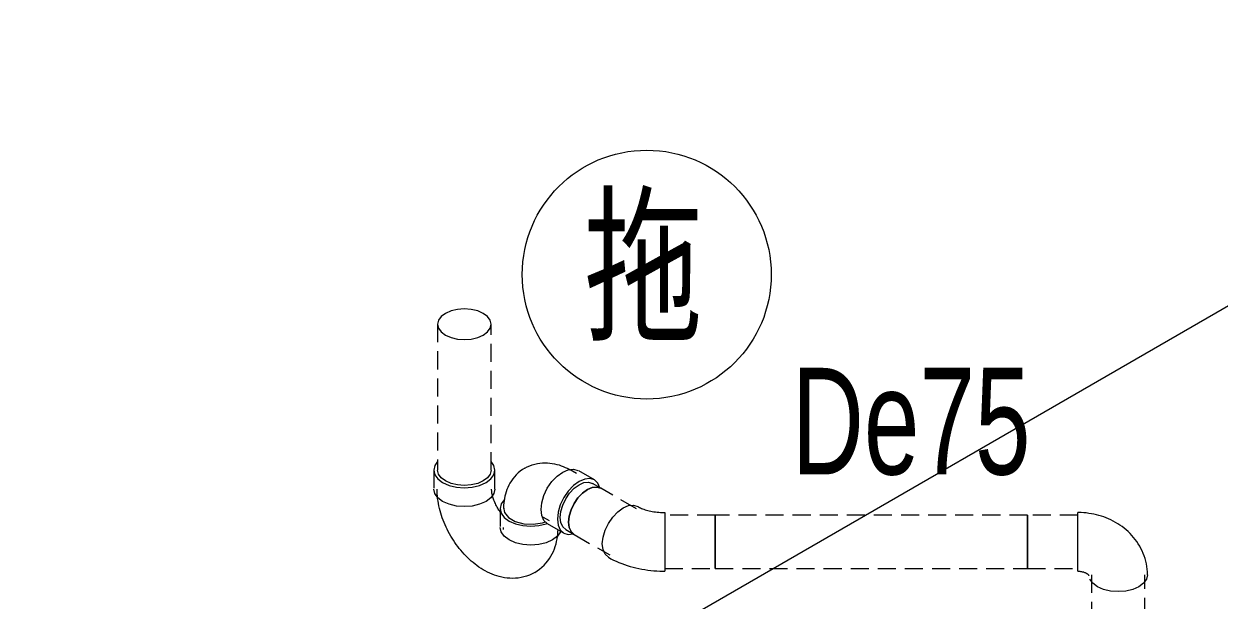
# Model space of a CAD drawing. Header units: millimetres. Extents: x 160489 to 365751, y -78341 to 15608.
# Drawn here: x 323519 to 325199, y -75465 to -74654 of the extents above; entities that cross this region are included whole.
import ezdxf

# ---------------------------------------------------------------- set-up
doc = ezdxf.new("R2010")
doc.units = ezdxf.units.MM
doc.linetypes.add('长划线_2', pattern=[38.1, 25.4, -12.7])
for name, color, linetype, lineweight in [('A-____-NOTE-TEXT', 7, 'Continuous', 5), ('G-____-____-SYMB', 7, 'Continuous', 5), ('P-PIPE-____-IDEN', 7, 'Continuous', 5), ('P-PIPE-____-OTLN', 7, 'Continuous', 35)]:
    doc.layers.add(name, color=color, linetype=linetype, lineweight=lineweight)
doc.styles.add('TJ_FangSong', font='', dxfattribs={"width": 0.7, "height": 150})
doc.styles.add('TJ_FangSong_B', font='', dxfattribs={"width": 0.7, "height": 175})
doc.styles.get('TJ_FangSong').set_extended_font_data('TJ_FangSong')
doc.styles.get('TJ_FangSong_B').set_extended_font_data('TJ_FangSong', bold=True)

# ---------------------------------------------------------------- blocks, each defined once
blk = doc.blocks.new('存水弯_P 型-塑料-复合管 - 标准-2506801-卫生间WC2 排水系统图')
at = {"layer": 'P-PIPE-____-OTLN', "linetype": '长划线_2', "lineweight": 5}
for p, q in [((119740.8, -75282.1), (119740.8, -75308.7)), ((119827, -75308.7), (119827, -75282.1)), ((119941.4, -75286.8), (119932.9, -75281.9)), ((119966.7, -75296), (119943.7, -75282.7)), ((119834.3, -75336.1), (119834.3, -75362.7)), ((119894.6, -75348.4), (119903, -75353.2)), ((119900.6, -75357.3), (119923.6, -75370.6))]:
    blk.add_line(p, q, dxfattribs=at)
for points in [[(119746.4, -75269.8, 0), (119742.3, -75275.7, 0), (119740.8, -75282.1, 0), (119742.3, -75288.6, 0), (119746.6, -75294.6, 0), (119753.4, -75299.7, 0), (119762.4, -75303.7, 0), (119772.7, -75306.2, 0), (119783.9, -75307, 0), (119795, -75306.2, 0), (119805.4, -75303.7, 0), (119814.4, -75299.7, 0)], [(119814.4, -75299.7, 0), (119821.2, -75294.6, 0), (119825.5, -75288.6, 0), (119827, -75282.1, 0), (119825.5, -75275.7, 0), (119821.4, -75269.9, 0)], [(119868.9, -75279.4, 0), (119865.6, -75281.4, 0), (119862.5, -75283.7, 0), (119859.6, -75286.1, 0), (119856.9, -75288.7, 0), (119854.4, -75291.4, 0), (119852.1, -75294.3, 0), (119850, -75297.2, 0), (119848.1, -75300.3, 0), (119846.4, -75303.3, 0), (119845, -75306.4, 0), (119843.7, -75309.5, 0), (119842.6, -75312.7, 0), (119841.7, -75315.8, 0), (119840.9, -75318.9, 0), (119840.3, -75322, 0), (119839.8, -75325.1, 0), (119839.4, -75328.1, 0), (119839.2, -75331.2, 0), (119839.1, -75334.2, 0), (119839.1, -75336.1, 0)], [(119868.9, -75279.4, 0), (119872.3, -75277.6, 0), (119875.8, -75276, 0), (119879.3, -75274.7, 0), (119883, -75273.6, 0), (119886.6, -75272.8, 0), (119890.2, -75272.3, 0), (119893.8, -75271.9, 0), (119897.4, -75271.8, 0), (119900.8, -75271.9, 0), (119904.3, -75272.2, 0), (119907.6, -75272.6, 0), (119910.8, -75273.3, 0), (119914, -75274, 0), (119917.1, -75274.9, 0), (119920.1, -75275.9, 0), (119923, -75277, 0), (119925.8, -75278.3, 0), (119928.6, -75279.6, 0), (119931.3, -75281, 0), (119932.9, -75281.9, 0)], [(119900.6, -75357.3, 0), (119895.8, -75352.8, 0), (119892.8, -75346.1, 0), (119891.7, -75337.6, 0), (119892.8, -75327.9, 0), (119895.8, -75317.7, 0), (119900.6, -75307.6, 0), (119907, -75298.3, 0), (119914.3, -75290.6, 0), (119922.2, -75284.8, 0)], [(119922.2, -75284.8, 0), (119930.1, -75281.5, 0), (119937.4, -75280.7, 0), (119943.7, -75282.7, 0)], [(119945.2, -75298.1, 0), (119937.3, -75303.8, 0), (119929.9, -75311.6, 0), (119923.6, -75320.8, 0), (119918.8, -75330.9, 0), (119915.7, -75341.2, 0), (119914.7, -75350.9, 0), (119915.7, -75359.4, 0), (119918.8, -75366.1, 0), (119923.6, -75370.6, 0), (119929.9, -75372.5, 0), (119937, -75371.9, 0)], [(119974.5, -75306.9, 0), (119971.6, -75300.5, 0), (119966.7, -75296, 0), (119960.4, -75294, 0), (119953.1, -75294.7, 0), (119945.2, -75298.1, 0)], [(119814.4, -75326.3, 0), (119805.4, -75330.2, 0), (119795, -75332.7, 0), (119783.9, -75333.5, 0), (119772.7, -75332.7, 0), (119762.4, -75330.2, 0), (119753.4, -75326.3, 0), (119746.6, -75321.1, 0), (119742.3, -75315.1, 0), (119740.8, -75308.7, 0)], [(119882.9, -75426.2, 0), (119879.2, -75428.1, 0), (119875.4, -75429.8, 0), (119871.5, -75431.3, 0), (119867.6, -75432.4, 0), (119863.6, -75433.3, 0), (119859.6, -75433.9, 0), (119855.7, -75434.3, 0), (119851.7, -75434.4, 0), (119847.9, -75434.3, 0), (119844.1, -75434, 0), (119840.4, -75433.5, 0), (119836.7, -75432.8, 0), (119833.1, -75431.9, 0), (119829.7, -75430.9, 0), (119826.3, -75429.8, 0), (119822.9, -75428.5, 0), (119819.7, -75427.1, 0), (119816.5, -75425.6, 0), (119813.4, -75424, 0), (119810.4, -75422.2, 0), (119807.4, -75420.4, 0), (119804.5, -75418.5, 0), (119801.7, -75416.5, 0), (119798.9, -75414.4, 0), (119796.2, -75412.2, 0), (119793.6, -75410, 0), (119791, -75407.6, 0), (119788.5, -75405.2, 0), (119786, -75402.7, 0), (119783.6, -75400.2, 0), (119781.3, -75397.6, 0), (119779, -75394.9, 0), (119776.8, -75392.2, 0), (119774.6, -75389.4, 0), (119772.5, -75386.6, 0), (119770.5, -75383.7, 0), (119768.6, -75380.8, 0), (119766.7, -75377.8, 0), (119764.8, -75374.8, 0), (119763.1, -75371.7, 0), (119761.4, -75368.6, 0), (119759.8, -75365.4, 0), (119758.3, -75362.3, 0), (119756.8, -75359.1, 0), (119755.5, -75355.8, 0), (119754.2, -75352.6, 0), (119752.9, -75349.3, 0), (119751.8, -75345.9, 0), (119750.8, -75342.6, 0), (119749.8, -75339.2, 0), (119748.9, -75335.9, 0), (119748.2, -75332.5, 0), (119747.5, -75329.1, 0), (119746.9, -75325.6, 0), (119746.4, -75322.2, 0), (119746, -75318.8, 0), (119745.7, -75315.3, 0), (119745.6, -75311.8, 0), (119745.5, -75308.7, 0)], [(119827, -75308.7, 0), (119825.5, -75315.1, 0), (119821.2, -75321.1, 0), (119814.4, -75326.3, 0)], [(119834.3, -75341.1, 0), (119833.6, -75340, 0), (119832.6, -75338.5, 0), (119831.7, -75337, 0), (119830.8, -75335.5, 0), (119829.9, -75334, 0), (119829.1, -75332.4, 0), (119828.3, -75330.9, 0), (119827.6, -75329.3, 0), (119826.9, -75327.7, 0), (119826.2, -75326.2, 0), (119825.6, -75324.6, 0), (119825.1, -75323.1, 0), (119824.6, -75321.6, 0), (119824.1, -75320.1, 0), (119823.7, -75318.7, 0), (119823.4, -75317.3, 0), (119823.1, -75315.9, 0), (119822.8, -75314.6, 0), (119822.6, -75313.4, 0), (119822.5, -75312.2, 0), (119822.4, -75311.1, 0), (119822.3, -75310.1, 0), (119822.3, -75309.2, 0), (119822.3, -75308.7, 0)], [(119840.1, -75323.7, 0), (119835.8, -75329.7, 0), (119834.3, -75336.1, 0), (119835.8, -75342.6, 0), (119840.1, -75348.6, 0), (119847, -75353.7, 0), (119855.9, -75357.7, 0), (119866.3, -75360.2, 0), (119877.4, -75361, 0), (119888.6, -75360.2, 0), (119899, -75357.7, 0), (119900.5, -75357.2, 0)], [(119839.2, -75334.2, 0), (119840.4, -75341.9, 0), (119846, -75348.8, 0), (119855.4, -75354.3, 0), (119867.5, -75357.5, 0), (119880.8, -75358.2, 0), (119893.6, -75356.2, 0), (119898, -75354.8, 0)], [(119894, -75348.1, 0), (119894, -75348.1, 0), (119894.2, -75348.1, 0), (119894.4, -75348.3, 0), (119894.6, -75348.4, 0)], [(119907.9, -75380.3, 0), (119899, -75384.2, 0), (119888.6, -75386.7, 0), (119877.4, -75387.5, 0), (119866.3, -75386.7, 0), (119855.9, -75384.2, 0), (119847, -75380.3, 0), (119840.1, -75375.1, 0), (119835.8, -75369.1, 0), (119834.3, -75362.7, 0)], [(119838.8, -75365.8, 0), (119838.8, -75365.8, 0), (119838.8, -75365.6, 0), (119838.9, -75365.3, 0), (119838.9, -75364.9, 0), (119839, -75364.3, 0), (119839, -75363.7, 0), (119839.1, -75362.9, 0), (119839.1, -75362.7, 0)], [(119882.9, -75426.2, 0), (119886.5, -75423.9, 0), (119889.8, -75421.5, 0), (119893, -75418.8, 0), (119896, -75416, 0), (119898.7, -75413, 0), (119901.3, -75409.9, 0), (119903.6, -75406.6, 0), (119905.6, -75403.3, 0), (119907.5, -75399.9, 0), (119909.1, -75396.5, 0), (119910.5, -75393, 0), (119911.7, -75389.5, 0), (119912.8, -75386, 0), (119913.7, -75382.4, 0), (119914.4, -75378.9, 0), (119914.9, -75375.4, 0), (119915.3, -75371.9, 0), (119915.6, -75368.4, 0), (119915.7, -75366, 0)], [(119919.5, -75368.1, 0), (119919, -75369.1, 0), (119914.7, -75375.1, 0), (119907.9, -75380.3, 0)]]:
    blk.add_polyline3d(points, dxfattribs=at)
blk = doc.blocks.new('弯头_热熔对接-塑料-复合管 - 标准-2506957-卫生间WC2 排水系统图')
at = {"layer": 'P-PIPE-____-OTLN', "linetype": '长划线_2', "lineweight": 5}
for p, q in [((120646.6, -75345.6), (120575.6, -75345.6)), ((120575.6, -75420.6), (120646.6, -75420.6)), ((120665.6, -75429.2), (120665.6, -75487.2)), ((120740.6, -75487.2), (120740.6, -75429.2))]:
    blk.add_line(p, q, dxfattribs=at)
for points in [[(120575.6, -75352.4, 0), (120575.6, -75347.9, 0), (120575.6, -75345.7, 0), (120575.6, -75345.6, 0)], [(120575.6, -75420.4, 0), (120575.6, -75420, 0), (120575.6, -75417.1, 0), (120575.6, -75411.9, 0), (120575.6, -75404.7, 0), (120575.6, -75396, 0), (120575.6, -75386.5, 0), (120575.6, -75376.7, 0), (120575.6, -75367.4, 0), (120575.6, -75359.1, 0), (120575.6, -75352.4, 0)], [(120744.4, -75429.2, 0), (120744.3, -75425.4, 0), (120744, -75421.5, 0), (120743.5, -75417.7, 0), (120742.9, -75413.9, 0), (120742, -75410.1, 0), (120741, -75406.4, 0), (120739.8, -75402.8, 0), (120738.5, -75399.2, 0), (120737, -75395.7, 0), (120735.3, -75392.3, 0), (120733.5, -75389, 0), (120731.5, -75385.7, 0), (120729.4, -75382.6, 0), (120727.2, -75379.6, 0), (120724.9, -75376.7, 0), (120722.4, -75373.9, 0), (120719.9, -75371.2, 0), (120717.2, -75368.6, 0), (120714.5, -75366.1, 0), (120711.6, -75363.8, 0), (120708.7, -75361.6, 0), (120705.7, -75359.4, 0), (120702.6, -75357.5, 0), (120699.5, -75355.6, 0), (120696.3, -75353.8, 0), (120693, -75352.2, 0), (120689.7, -75350.7, 0), (120686.4, -75349.3, 0), (120683, -75348, 0), (120679.6, -75346.9, 0), (120676.1, -75345.8, 0), (120672.6, -75344.9, 0), (120669.1, -75344.1, 0), (120665.5, -75343.4, 0), (120661.9, -75342.9, 0), (120658.4, -75342.4, 0), (120654.8, -75342.1, 0), (120651.2, -75341.9, 0), (120647.6, -75341.8, 0), (120646.6, -75341.8, 0)], [(120646.6, -75349.4, 0), (120646.6, -75344.4, 0), (120646.6, -75342, 0), (120646.6, -75341.8, 0)], [(120646.6, -75424.1, 0), (120646.6, -75423.7, 0), (120646.6, -75420.5, 0), (120646.6, -75414.8, 0), (120646.6, -75406.9, 0), (120646.6, -75397.3, 0), (120646.6, -75386.8, 0), (120646.6, -75376.1, 0), (120646.6, -75365.8, 0), (120646.6, -75356.7, 0), (120646.6, -75349.4, 0)], [(120646.6, -75424.3, 0), (120647.5, -75424.3, 0), (120648.4, -75424.4, 0), (120649.3, -75424.4, 0), (120650.2, -75424.5, 0), (120651.1, -75424.7, 0), (120651.9, -75424.8, 0), (120652.8, -75425, 0), (120653.6, -75425.2, 0), (120654.4, -75425.4, 0), (120655.1, -75425.7, 0), (120655.9, -75426, 0), (120656.6, -75426.2, 0), (120657.2, -75426.5, 0), (120657.8, -75426.8, 0), (120658.4, -75427.1, 0), (120658.9, -75427.4, 0), (120659.4, -75427.7, 0), (120659.9, -75428, 0), (120660.3, -75428.3, 0), (120660.6, -75428.6, 0), (120660.9, -75428.9, 0), (120661.2, -75429.2, 0), (120661.4, -75429.4, 0), (120661.6, -75429.6, 0), (120661.7, -75429.8, 0), (120661.9, -75429.9, 0), (120661.9, -75430.1, 0), (120662, -75430.1, 0), (120662, -75430.2, 0), (120662, -75430.2, 0), (120662, -75430.2, 0)], [(120744.4, -75429.2, 0), (120743, -75435.4, 0), (120738.9, -75441.1, 0), (120732.3, -75446.1, 0), (120723.8, -75449.8, 0), (120713.8, -75452.2, 0), (120703.1, -75453, 0), (120692.5, -75452.2, 0), (120682.5, -75449.8, 0), (120674, -75446.1, 0), (120667.4, -75441.1, 0), (120663.3, -75435.4, 0)], [(120740.6, -75487.2, 0), (120739.4, -75492.8, 0), (120735.6, -75498, 0), (120729.7, -75502.5, 0), (120721.9, -75505.9, 0), (120712.8, -75508.1, 0), (120703.1, -75508.8, 0), (120693.4, -75508.1, 0), (120684.4, -75505.9, 0), (120676.6, -75502.5, 0), (120670.7, -75498, 0), (120666.9, -75492.8, 0), (120665.6, -75487.2, 0)]]:
    blk.add_polyline3d(points, dxfattribs=at)
blk = doc.blocks.new('弯头_热熔对接-塑料-复合管 - 标准-2511264-卫生间WC2 排水系统图')
at = {"layer": 'P-PIPE-____-OTLN', "linetype": '长划线_2', "lineweight": 5}
for p, q in [((120025.8, -75336.5), (119975.6, -75307.6)), ((120136.7, -75345.6), (120065.8, -75345.6)), ((119938.1, -75372.5), (119988.3, -75401.5)), ((120065.8, -75420.6), (120136.7, -75420.6))]:
    blk.add_line(p, q, dxfattribs=at)
for points in [[(119930.4, -75355.4, 0), (119931.3, -75346.9, 0), (119933.9, -75338, 0), (119938.1, -75329.2, 0), (119943.6, -75321.2, 0), (119950, -75314.4, 0), (119956.9, -75309.4, 0), (119963.8, -75306.5, 0), (119970.1, -75305.9, 0), (119975.6, -75307.6, 0)], [(119977.9, -75385.8, 0), (119978.9, -75376.6, 0), (119981.8, -75366.8, 0), (119986.4, -75357.1, 0), (119992.5, -75348.3, 0), (119999.5, -75340.8, 0), (120007.1, -75335.3, 0), (120014.6, -75332.1, 0), (120021.6, -75331.4, 0), (120027.7, -75333.3, 0)], [(120027.7, -75333.3, 0), (120028.9, -75333.9, 0), (120030.1, -75334.6, 0), (120031.5, -75335.2, 0), (120033, -75335.9, 0), (120034.6, -75336.5, 0), (120036.3, -75337.2, 0), (120038.1, -75337.8, 0), (120040, -75338.3, 0), (120042, -75338.9, 0), (120044, -75339.4, 0), (120046.1, -75339.8, 0), (120048.2, -75340.2, 0), (120050.4, -75340.6, 0), (120052.6, -75340.9, 0), (120054.9, -75341.2, 0), (120057.2, -75341.4, 0), (120059.6, -75341.6, 0), (120061.9, -75341.7, 0), (120064.3, -75341.8, 0), (120065.8, -75341.8, 0)], [(120065.8, -75341.8, 0), (120065.8, -75342, 0), (120065.8, -75344.4, 0), (120065.8, -75349.4, 0), (120065.8, -75356.7, 0), (120065.8, -75365.8, 0), (120065.8, -75376.1, 0), (120065.8, -75386.8, 0), (120065.8, -75397.3, 0), (120065.8, -75406.9, 0)], [(120136.7, -75345.6, 0), (120136.7, -75345.7, 0), (120136.7, -75347.9, 0), (120136.7, -75352.4, 0), (120136.7, -75359.1, 0), (120136.7, -75367.4, 0), (120136.7, -75376.7, 0), (120136.7, -75386.5, 0), (120136.7, -75396, 0), (120136.7, -75404.7, 0)], [(119938.1, -75372.5, 0), (119933.9, -75368.6, 0), (119931.3, -75362.8, 0), (119930.4, -75355.4, 0)], [(119986.4, -75404.7, 0), (119981.8, -75400.4, 0), (119978.9, -75394, 0), (119977.9, -75385.8, 0)], [(119986.4, -75404.7, 0), (119990.1, -75406.7, 0), (119993.7, -75408.6, 0), (119997.5, -75410.4, 0), (120001.3, -75412.1, 0), (120005.2, -75413.6, 0), (120009.1, -75415, 0), (120013, -75416.4, 0), (120017, -75417.6, 0), (120021.1, -75418.7, 0), (120025.2, -75419.7, 0), (120029.3, -75420.6, 0), (120033.4, -75421.4, 0), (120037.6, -75422.1, 0), (120041.8, -75422.7, 0), (120046, -75423.2, 0), (120050.3, -75423.6, 0), (120054.5, -75424, 0), (120058.8, -75424.2, 0), (120063.1, -75424.3, 0), (120065.8, -75424.3, 0)], [(120065.8, -75406.9, 0), (120065.8, -75414.8, 0), (120065.8, -75420.5, 0), (120065.8, -75423.7, 0), (120065.8, -75424.1, 0)], [(120136.7, -75404.7, 0), (120136.7, -75411.9, 0), (120136.7, -75417.1, 0), (120136.7, -75420, 0), (120136.7, -75420.4, 0)]]:
    blk.add_polyline3d(points, dxfattribs=at)
blk = doc.blocks.new('P_卫生器具标注 - P_卫生器具标注-2592099-卫生间WC2 排水系统图')
at = {"layer": 'A-____-NOTE-TEXT'}
blk.add_circle((120040.4, -75007.1), 175, dxfattribs=at)

msp = doc.modelspace()

# ---------------------------------------------------------------- linework, layer by layer
at = {"layer": 'G-____-____-SYMB'}
msp.add_line((322379, -76686.4), (325898.4, -74654.5), dxfattribs=at)
at = {"layer": 'P-PIPE-____-OTLN', "linetype": '长划线_2', "lineweight": 5}
for p, q in [((324100.4, -75076.9), (324100.4, -75282.1)), ((324175.4, -75282.1), (324175.4, -75076.9)), ((324329.7, -75307.6), (324317.9, -75300.8)), ((324929.7, -75345.6), (324490.7, -75345.6)), ((324280.4, -75365.8), (324292.2, -75372.5)), ((324490.7, -75420.6), (324929.7, -75420.6))]:
    msp.add_line(p, q, dxfattribs=at)
for points in [[(324111.4, -75061.6, 0), (324105.4, -75066, 0), (324101.7, -75071.3, 0), (324100.4, -75076.9, 0), (324101.7, -75082.5, 0), (324105.4, -75087.7, 0), (324111.4, -75092.2, 0)], [(324164.4, -75061.6, 0), (324156.7, -75058.1, 0), (324147.6, -75056, 0), (324137.9, -75055.2, 0), (324128.2, -75056, 0), (324119.2, -75058.1, 0), (324111.4, -75061.6, 0)], [(324164.4, -75092.2, 0), (324170.4, -75087.7, 0), (324174.1, -75082.5, 0), (324175.4, -75076.9, 0), (324174.1, -75071.3, 0), (324170.4, -75066, 0), (324164.4, -75061.6, 0)], [(324111.4, -75092.2, 0), (324119.2, -75095.6, 0), (324128.2, -75097.8, 0), (324137.9, -75098.5, 0), (324147.6, -75097.8, 0), (324156.7, -75095.6, 0), (324164.4, -75092.2, 0)], [(324111.4, -75297.4, 0), (324105.4, -75293, 0), (324101.7, -75287.7, 0), (324100.4, -75282.1, 0)], [(324175.4, -75282.1, 0), (324174.1, -75287.7, 0), (324170.4, -75293, 0), (324164.4, -75297.4, 0)], [(324164.4, -75297.4, 0), (324156.7, -75300.9, 0), (324147.6, -75303, 0), (324137.9, -75303.8, 0), (324128.2, -75303, 0), (324119.2, -75300.9, 0), (324111.4, -75297.4, 0)], [(324272.7, -75348.6, 0), (324273.6, -75340.1, 0), (324276.2, -75331.2, 0), (324280.4, -75322.5, 0), (324285.9, -75314.4, 0), (324292.3, -75307.7, 0), (324299.2, -75302.7, 0)], [(324299.2, -75302.7, 0), (324306, -75299.7, 0), (324312.4, -75299.1, 0), (324317.9, -75300.8, 0)], [(324310.9, -75309.4, 0), (324304, -75314.4, 0), (324297.6, -75321.2, 0), (324292.2, -75329.2, 0), (324287.9, -75338, 0), (324285.3, -75346.9, 0), (324284.4, -75355.4, 0)], [(324329.7, -75307.6, 0), (324324.2, -75305.9, 0), (324317.8, -75306.5, 0), (324310.9, -75309.4, 0)], [(324280.4, -75365.8, 0), (324276.2, -75361.8, 0), (324273.6, -75356, 0), (324272.7, -75348.6, 0)], [(324490.7, -75352.4, 0), (324490.7, -75347.9, 0), (324490.7, -75345.7, 0), (324490.7, -75345.6, 0)], [(324490.7, -75404.7, 0), (324490.7, -75396, 0), (324490.7, -75386.5, 0), (324490.7, -75376.7, 0), (324490.7, -75367.4, 0), (324490.7, -75359.1, 0), (324490.7, -75352.4, 0)], [(324929.7, -75345.6, 0), (324929.7, -75345.7, 0), (324929.7, -75347.9, 0), (324929.7, -75352.4, 0)], [(324929.7, -75352.4, 0), (324929.7, -75359.1, 0), (324929.7, -75367.4, 0), (324929.7, -75376.7, 0), (324929.7, -75386.5, 0), (324929.7, -75396, 0), (324929.7, -75404.7, 0)], [(324284.4, -75355.4, 0), (324285.3, -75362.8, 0), (324287.9, -75368.6, 0), (324292.2, -75372.5, 0)], [(324490.7, -75420.4, 0), (324490.7, -75420, 0), (324490.7, -75417.1, 0), (324490.7, -75411.9, 0), (324490.7, -75404.7, 0)], [(324929.7, -75404.7, 0), (324929.7, -75411.9, 0), (324929.7, -75417.1, 0), (324929.7, -75420, 0), (324929.7, -75420.4, 0)]]:
    msp.add_polyline3d(points, dxfattribs=at)

# ---------------------------------------------------------------- block references
at = {"layer": 'A-____-NOTE-TEXT'}
msp.add_blockref('P_卫生器具标注 - P_卫生器具标注-2592099-卫生间WC2 排水系统图', (204354, 0), dxfattribs=at)
at = {"layer": 'P-PIPE-____-OTLN', "linetype": '长划线_2', "lineweight": 5}
for name in ['存水弯_P 型-塑料-复合管 - 标准-2506801-卫生间WC2 排水系统图', '弯头_热熔对接-塑料-复合管 - 标准-2511264-卫生间WC2 排水系统图', '弯头_热熔对接-塑料-复合管 - 标准-2506957-卫生间WC2 排水系统图']:
    msp.add_blockref(name, (204354, 0), dxfattribs=at)

# ---------------------------------------------------------------- texts
at = {"layer": 'A-____-NOTE-TEXT', "insert": (324306.3, -74906.8), "char_height": 175, "width": 213.249, "attachment_point": 1, "style": 'TJ_FangSong_B'}
msp.add_mtext('\\fTJ_FangSong|b1|i0|c134|p2|;\\W.7;拖', dxfattribs=at)
at = {"layer": 'P-PIPE-____-IDEN', "insert": (324598.3, -75138.2), "char_height": 150, "width": 361.962, "attachment_point": 1, "style": 'TJ_FangSong'}
msp.add_mtext('De75', dxfattribs=at)

doc.saveas('drawing.dxf')
